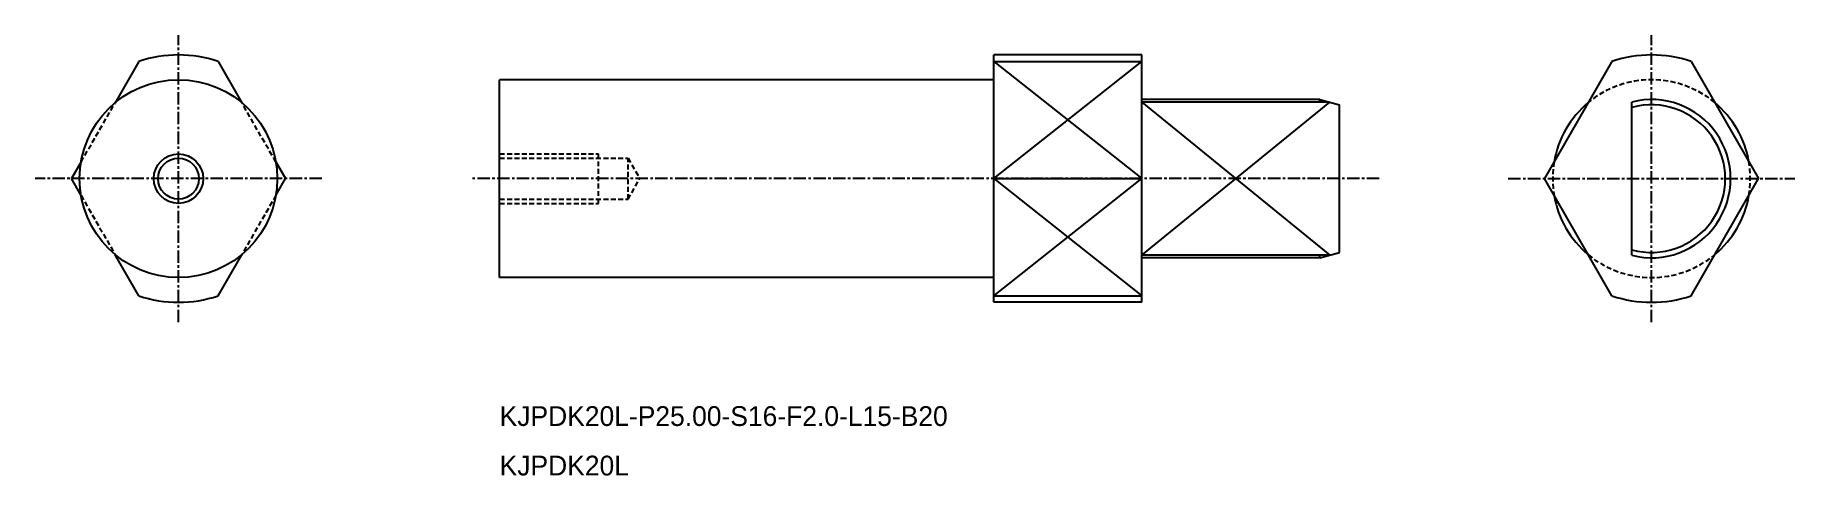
# Model space of a CAD drawing. Extents: x -2548 to -2370, y -925 to -880.
import ezdxf

# ---------------------------------------------------------------- set-up
doc = ezdxf.new("R2010")
doc.units = 0
doc.linetypes.add('CENTER', pattern=[2, 1.25, -0.25, 0.25, -0.25])
doc.linetypes.add('DASHED', pattern=[0.75, 0.5, -0.25])
doc.layers.get('0').update_dxf_attribs({"linetype": 'CONTINUOUS'})
doc.layers.add('CENTER', color=1, linetype='CENTER')

msp = doc.modelspace()

# ---------------------------------------------------------------- linework, layer by layer
at = {"color": 7, "linetype": 'CONTINUOUS'}
for p, q in [((-2537.08, -882.81), (-2539.48, -886.97)), ((-2529.08, -882.81), (-2526.68, -886.97)), ((-2450.58, -907.15), (-2450.58, -882.15)), ((-2435.58, -882.15), (-2450.58, -882.15)), ((-2450.58, -882.81), (-2435.58, -882.81)), ((-2435.58, -907.15), (-2435.58, -882.15)), ((-2388.02, -882.81), (-2394.86, -894.65)), ((-2380.02, -882.81), (-2373.18, -894.65)), ((-2500.58, -904.65), (-2500.58, -884.65)), ((-2450.58, -884.65), (-2500.58, -884.65)), ((-2417.58, -886.65), (-2435.58, -886.65)), ((-2417.58, -886.65), (-2415.58, -887.19)), ((-2417.58, -886.91), (-2417.58, -886.65)), ((-2416.63, -886.91), (-2435.58, -886.91)), ((-2415.58, -902.12), (-2415.58, -887.19)), ((-2386.02, -902.4), (-2386.02, -886.91)), ((-2542.93, -892.95), (-2543.92, -894.65)), ((-2523.23, -892.95), (-2522.24, -894.65)), ((-2542.93, -896.36), (-2543.92, -894.65)), ((-2523.23, -896.36), (-2522.24, -894.65)), ((-2450.58, -894.65), (-2435.58, -894.65)), ((-2388.02, -906.5), (-2394.86, -894.65)), ((-2380.02, -906.5), (-2373.18, -894.65)), ((-2537.08, -906.5), (-2539.48, -902.34)), ((-2529.08, -906.5), (-2526.68, -902.34)), ((-2416.63, -902.4), (-2435.58, -902.4)), ((-2417.58, -902.65), (-2435.58, -902.65)), ((-2417.58, -902.65), (-2415.58, -902.12)), ((-2417.58, -902.65), (-2417.58, -902.4)), ((-2450.58, -904.65), (-2500.58, -904.65)), ((-2450.58, -906.5), (-2435.58, -906.5)), ((-2435.58, -907.15), (-2450.58, -907.15))]:
    msp.add_line(p, q, dxfattribs=at)
at = {"color": 3, "linetype": 'CONTINUOUS'}
for p, q in [((-2450.58, -894.65), (-2435.58, -882.81)), ((-2450.58, -882.81), (-2435.58, -894.65)), ((-2435.58, -902.4), (-2416.58, -886.92)), ((-2435.58, -886.92), (-2416.58, -902.4)), ((-2450.58, -906.5), (-2435.58, -894.65)), ((-2450.58, -894.65), (-2435.58, -906.5))]:
    msp.add_line(p, q, dxfattribs=at)
at = {"color": 3, "linetype": 'DASHED'}
for p, q in [((-2542.93, -892.95), (-2539.48, -886.97)), ((-2523.23, -892.95), (-2526.68, -886.97)), ((-2500.58, -892.15), (-2490.58, -892.15)), ((-2500.58, -892.59), (-2487.58, -892.59)), ((-2490.58, -897.15), (-2490.58, -892.15)), ((-2487.58, -892.59), (-2486.39, -894.65)), ((-2487.58, -896.72), (-2487.58, -892.59)), ((-2487.58, -896.72), (-2486.39, -894.65)), ((-2542.93, -896.36), (-2539.48, -902.34)), ((-2523.23, -896.36), (-2526.68, -902.34)), ((-2500.58, -896.72), (-2487.58, -896.72)), ((-2500.58, -897.15), (-2490.58, -897.15))]:
    msp.add_line(p, q, dxfattribs=at)
at = {"color": 7, "linetype": 'CONTINUOUS'}
for radius in [10, 2.07]:
    msp.add_circle((-2533.08, -894.65), radius, dxfattribs=at)
at = {"color": 3, "linetype": 'CONTINUOUS'}
msp.add_circle((-2533.08, -894.65), 2.5, dxfattribs=at)
at = {"color": 7, "linetype": 'CONTINUOUS'}
for centre, radius, start, end in [((-2533.08, -894.65), 12.5, 71.3371, 108.6629), ((-2384.02, -894.65), 12.5, 71.3371, 108.6629), ((-2384.02, -894.65), 8, 255.5225, 104.4775), ((-2384.02, -894.65), 10, 129.8088, 170.1912), ((-2384.02, -894.65), 7.46, 254.4577, 105.5423), ((-2384.02, -894.65), 10, 9.8088, 50.1912), ((-2384.02, -894.65), 10, 189.8088, 230.1912), ((-2384.02, -894.65), 10, 309.8088, 350.1912), ((-2533.08, -894.65), 12.5, 251.3371, 288.6629), ((-2384.02, -894.65), 12.5, 251.3371, 288.6629)]:
    msp.add_arc(centre, radius, start, end, dxfattribs=at)
at = {"color": 3, "linetype": 'DASHED'}
for start, end in [(50.1912, 129.8088), (170.1912, 189.8088), (350.1912, 9.8088), (230.1912, 309.8088)]:
    msp.add_arc((-2384.02, -894.65), 10, start, end, dxfattribs=at)
at = {"layer": 'CENTER', "color": 1, "linetype": 'CENTER'}
for p, q in [((-2533.08, -909.15), (-2533.08, -880.15)), ((-2384.02, -909.15), (-2384.02, -880.15)), ((-2518.58, -894.65), (-2547.58, -894.65)), ((-2411.58, -894.65), (-2503.58, -894.65)), ((-2398.52, -894.65), (-2369.52, -894.65))]:
    msp.add_line(p, q, dxfattribs=at)

# ---------------------------------------------------------------- texts
at = {"color": 7, "linetype": 'CONTINUOUS'}
for s, p in [('KJPDK20L-P25.00-S16-F2.0-L15-B20', (-2500.58, -919.65)), ('KJPDK20L', (-2500.58, -924.65))]:
    msp.add_text(s, height=2, dxfattribs=at).set_placement(p)

doc.saveas('drawing.dxf')
